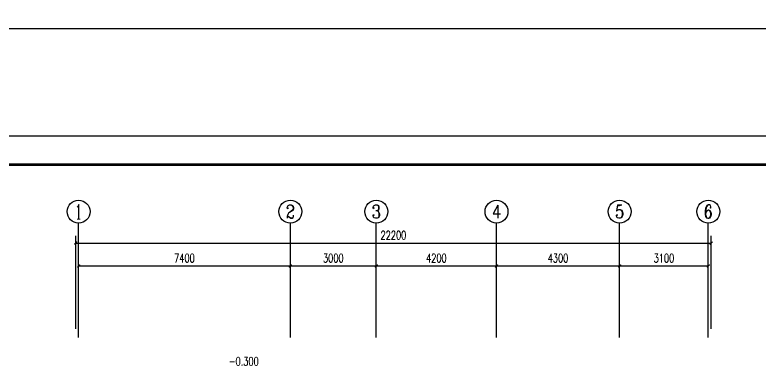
# Model space of a CAD drawing. Extents: x 6250600 to 6678662, y -692028 to -290561.
# Drawn here: x 6348061 to 6374093, y -569737 to -557426 of the extents above; entities that cross this region are included whole.
import ezdxf
from ezdxf.enums import TextEntityAlignment as Align

# ---------------------------------------------------------------- set-up
doc = ezdxf.new("R2010")
doc.units = 0
doc.header["$LTSCALE"] = 1000
doc.header["$MEASUREMENT"] = 0
doc.layers.get('0').update_dxf_attribs({"linetype": 'CONTINUOUS'})
doc.layers.get('Defpoints').update_dxf_attribs({"linetype": 'CONTINUOUS'})
for name, color, linetype in [('AXIS_TEXT', 7, 'CONTINUOUS'), ('PUB_TITLE', 4, 'CONTINUOUS'), ('建筑底图', 251, 'CONTINUOUS')]:
    doc.layers.add(name, color=color, linetype=linetype)
doc.styles.add('_TCH_AXIS', font='COMPLEX', dxfattribs={"bigfont": 'GBCBIG'})
doc.styles.add('_TCH_DIM', font='SIMPLEX', dxfattribs={"bigfont": 'GBCBIG'})
doc.styles.add('_TCH_DIM_T3', font='SIMPLEX', dxfattribs={"width": 0.705882, "bigfont": 'GBCBIG'})
doc.styles.add('COMPLEX', font='COMPLEX')
doc.dimstyles.new('_TCH_ARCH&&100', dxfattribs={"dimtxt": 297.5, "dimasz": 100, "dimexe": 250, "dimexo": 300, "dimgap": 126.25, "dimtad": 1, "dimdec": 0, "dimzin": 0, "dimdsep": 46, "dimtxsty": '_TCH_DIM_T3', "dimblk": 'ARCHTICK', "dimcen": 0.09, "dimclrt": 7, "dimazin": 2, "dimtfac": 1, "dimtdec": 0, "dimtix": 1, "dimtmove": 2, "dimatfit": 3, "dimfxl": 0, "dimtolj": 1, "dimtzin": 0, "dimarcsym": 0})

# ---------------------------------------------------------------- blocks, each defined once
blk = doc.blocks.new('_ArchTick')
at = {"color": 0, "linetype": 'ByBlock', "const_width": 0.4}
blk.add_lwpolyline([(-0.5, -0.5), (0.5, 0.5)], dxfattribs=at)
blk = doc.blocks.new('*D631')
at = {"layer": 'Defpoints', "color": 0, "transparency": 16777216}
for p in [(6372384, -565403), (6350184, -568703), (6372384, -568703)]:
    blk.add_point(p, dxfattribs=at)
at = {"layer": '建筑底图', "color": 0, "lineweight": -2, "transparency": 16777216}
for p, q in [((6350184, -568403), (6350184, -565153)), ((6372384, -568403), (6372384, -565153)), ((6350184, -565403), (6372384, -565403))]:
    blk.add_line(p, q, dxfattribs=at)
at = {"layer": '建筑底图', "color": 0, "lineweight": -2, "transparency": 16777216, "xscale": 100, "yscale": 100, "zscale": 100, "rotation": 180}
blk.add_blockref('_ArchTick', (6350184, -565403), dxfattribs=at)
at = {"layer": '建筑底图', "color": 0, "lineweight": -2, "transparency": 16777216, "xscale": 100, "yscale": 100, "zscale": 100}
blk.add_blockref('_ArchTick', (6372384, -565403), dxfattribs=at)
at = {"layer": '建筑底图', "color": 7, "transparency": 16777216, "insert": (6361284, -565128), "char_height": 297.5, "attachment_point": 5, "style": '_TCH_DIM_T3'}
blk.add_mtext('\\A1;22200', dxfattribs=at)
blk = doc.blocks.new('*D632')
at = {"layer": 'Defpoints', "color": 0, "transparency": 16777216}
for p in [(6357684, -566203), (6350284, -568703), (6357684, -568703)]:
    blk.add_point(p, dxfattribs=at)
at = {"layer": '建筑底图', "color": 0, "lineweight": -2, "transparency": 16777216}
for p, q in [((6350284, -568403), (6350284, -565953)), ((6357684, -568403), (6357684, -565953)), ((6350284, -566203), (6357684, -566203))]:
    blk.add_line(p, q, dxfattribs=at)
at = {"layer": '建筑底图', "color": 0, "lineweight": -2, "transparency": 16777216, "xscale": 100, "yscale": 100, "zscale": 100, "rotation": 180}
blk.add_blockref('_ArchTick', (6350284, -566203), dxfattribs=at)
at = {"layer": '建筑底图', "color": 0, "lineweight": -2, "transparency": 16777216, "xscale": 100, "yscale": 100, "zscale": 100}
blk.add_blockref('_ArchTick', (6357684, -566203), dxfattribs=at)
at = {"layer": '建筑底图', "color": 7, "transparency": 16777216, "insert": (6353984, -565928), "char_height": 297.5, "attachment_point": 5, "style": '_TCH_DIM_T3'}
blk.add_mtext('\\A1;7400', dxfattribs=at)
blk = doc.blocks.new('*D633')
at = {"layer": 'Defpoints', "color": 0, "transparency": 16777216}
for p in [(6360684, -566203), (6357684, -568703), (6360684, -568703)]:
    blk.add_point(p, dxfattribs=at)
at = {"layer": '建筑底图', "color": 0, "lineweight": -2, "transparency": 16777216}
for p, q in [((6357684, -568403), (6357684, -565953)), ((6360684, -568403), (6360684, -565953)), ((6357684, -566203), (6360684, -566203))]:
    blk.add_line(p, q, dxfattribs=at)
at = {"layer": '建筑底图', "color": 0, "lineweight": -2, "transparency": 16777216, "xscale": 100, "yscale": 100, "zscale": 100, "rotation": 180}
blk.add_blockref('_ArchTick', (6357684, -566203), dxfattribs=at)
at = {"layer": '建筑底图', "color": 0, "lineweight": -2, "transparency": 16777216, "xscale": 100, "yscale": 100, "zscale": 100}
blk.add_blockref('_ArchTick', (6360684, -566203), dxfattribs=at)
at = {"layer": '建筑底图', "color": 7, "transparency": 16777216, "insert": (6359184, -565928), "char_height": 297.5, "attachment_point": 5, "style": '_TCH_DIM_T3'}
blk.add_mtext('\\A1;3000', dxfattribs=at)
blk = doc.blocks.new('*D634')
at = {"layer": 'Defpoints', "color": 0, "transparency": 16777216}
for p in [(6364884, -566203), (6360684, -568703), (6364884, -568703)]:
    blk.add_point(p, dxfattribs=at)
at = {"layer": '建筑底图', "color": 0, "lineweight": -2, "transparency": 16777216}
for p, q in [((6360684, -568403), (6360684, -565953)), ((6364884, -568403), (6364884, -565953)), ((6360684, -566203), (6364884, -566203))]:
    blk.add_line(p, q, dxfattribs=at)
at = {"layer": '建筑底图', "color": 0, "lineweight": -2, "transparency": 16777216, "xscale": 100, "yscale": 100, "zscale": 100, "rotation": 180}
blk.add_blockref('_ArchTick', (6360684, -566203), dxfattribs=at)
at = {"layer": '建筑底图', "color": 0, "lineweight": -2, "transparency": 16777216, "xscale": 100, "yscale": 100, "zscale": 100}
blk.add_blockref('_ArchTick', (6364884, -566203), dxfattribs=at)
at = {"layer": '建筑底图', "color": 7, "transparency": 16777216, "insert": (6362784, -565928), "char_height": 297.5, "attachment_point": 5, "style": '_TCH_DIM_T3'}
blk.add_mtext('\\A1;4200', dxfattribs=at)
blk = doc.blocks.new('*D635')
at = {"layer": 'Defpoints', "color": 0, "transparency": 16777216}
for p in [(6369184, -566203), (6364884, -568703), (6369184, -568703)]:
    blk.add_point(p, dxfattribs=at)
at = {"layer": '建筑底图', "color": 0, "lineweight": -2, "transparency": 16777216}
for p, q in [((6364884, -568403), (6364884, -565953)), ((6369184, -568403), (6369184, -565953)), ((6364884, -566203), (6369184, -566203))]:
    blk.add_line(p, q, dxfattribs=at)
at = {"layer": '建筑底图', "color": 0, "lineweight": -2, "transparency": 16777216, "xscale": 100, "yscale": 100, "zscale": 100, "rotation": 180}
blk.add_blockref('_ArchTick', (6364884, -566203), dxfattribs=at)
at = {"layer": '建筑底图', "color": 0, "lineweight": -2, "transparency": 16777216, "xscale": 100, "yscale": 100, "zscale": 100}
blk.add_blockref('_ArchTick', (6369184, -566203), dxfattribs=at)
at = {"layer": '建筑底图', "color": 7, "transparency": 16777216, "insert": (6367034, -565928), "char_height": 297.5, "attachment_point": 5, "style": '_TCH_DIM_T3'}
blk.add_mtext('\\A1;4300', dxfattribs=at)
blk = doc.blocks.new('*D636')
at = {"layer": 'Defpoints', "color": 0, "transparency": 16777216}
for p in [(6372284, -566203), (6369184, -568703), (6372284, -568703)]:
    blk.add_point(p, dxfattribs=at)
at = {"layer": '建筑底图', "color": 0, "lineweight": -2, "transparency": 16777216}
for p, q in [((6369184, -568403), (6369184, -565953)), ((6372284, -568403), (6372284, -565953)), ((6369184, -566203), (6372284, -566203))]:
    blk.add_line(p, q, dxfattribs=at)
at = {"layer": '建筑底图', "color": 0, "lineweight": -2, "transparency": 16777216, "xscale": 100, "yscale": 100, "zscale": 100, "rotation": 180}
blk.add_blockref('_ArchTick', (6369184, -566203), dxfattribs=at)
at = {"layer": '建筑底图', "color": 0, "lineweight": -2, "transparency": 16777216, "xscale": 100, "yscale": 100, "zscale": 100}
blk.add_blockref('_ArchTick', (6372284, -566203), dxfattribs=at)
at = {"layer": '建筑底图', "color": 7, "transparency": 16777216, "insert": (6370734, -565928), "char_height": 297.5, "attachment_point": 5, "style": '_TCH_DIM_T3'}
blk.add_mtext('\\A1;3100', dxfattribs=at)
blk = doc.blocks.new('_AXISO')
blk.add_circle((0, 0), 0.5)
at = {"layer": 'AXIS_TEXT', "style": 'COMPLEX', "width": 1.041667}
blk.add_attdef('A', text='', height=0.56, dxfattribs=at).set_placement((-0.25, -0.28), (0.25, -0.28), align=Align.FIT)

msp = doc.modelspace()

# ---------------------------------------------------------------- linework, layer by layer
at = {"layer": 'PUB_TITLE', "color": 4}
for points in [[(6331719.6, -557900.9), (6391119.6, -557900.9), (6391119.6, -515900.9), (6331719.6, -515900.9)], [(6331719.6, -603660.1), (6391119.6, -603660.1), (6391119.6, -561660.1), (6331719.6, -561660.1)]]:
    msp.add_lwpolyline(points, close=True, dxfattribs=at)
at = {"layer": 'PUB_TITLE', "color": 4, "const_width": 100}
msp.add_lwpolyline([(6334219.6, -602660.1), (6390119.6, -602660.1), (6390119.6, -562660.1), (6334219.6, -562660.1)], close=True, dxfattribs=at)
at = {"layer": '建筑底图'}
for p, q in [((6350284.5, -568702.9), (6350284.5, -564702.9)), ((6357684.5, -568702.9), (6357684.5, -564702.9)), ((6360684.5, -568702.9), (6360684.5, -564702.9)), ((6364884.5, -568702.9), (6364884.5, -564702.9)), ((6369184.5, -568702.9), (6369184.5, -564702.9)), ((6372284.5, -568702.9), (6372284.5, -564702.9))]:
    msp.add_line(p, q, dxfattribs=at)

# ---------------------------------------------------------------- block references
ref = msp.add_blockref('_AXISO', (6350284.5, -564302.9), dxfattribs=dict(at, xscale=800, yscale=800, zscale=800))
ref.add_attrib('A', '1', dxfattribs={"layer": 'AXIS_TEXT', "color": 0, "height": 514.7, "style": '_TCH_AXIS'}).set_placement((6350174.2, -564560.3), (6350394.8, -564560.3), align=Align.FIT)
ref = msp.add_blockref('_AXISO', (6357684.5, -564302.9), dxfattribs=dict(at, xscale=800, yscale=800, zscale=800))
ref.add_attrib('A', '2', dxfattribs={"layer": 'AXIS_TEXT', "color": 0, "height": 465.9, "style": '_TCH_AXIS'}).set_placement((6357529.2, -564535.9), (6357839.8, -564535.9), align=Align.FIT)
ref = msp.add_blockref('_AXISO', (6360684.5, -564302.9), dxfattribs=dict(at, xscale=800, yscale=800, zscale=800))
ref.add_attrib('A', '3', dxfattribs={"layer": 'AXIS_TEXT', "color": 0, "height": 465.9, "style": '_TCH_AXIS'}).set_placement((6360529.2, -564535.9), (6360839.8, -564535.9), align=Align.FIT)
ref = msp.add_blockref('_AXISO', (6364884.5, -564302.9), dxfattribs=dict(at, xscale=800, yscale=800, zscale=800))
ref.add_attrib('A', '4', dxfattribs={"layer": 'AXIS_TEXT', "color": 0, "height": 445.4, "style": '_TCH_AXIS'}).set_placement((6364714.8, -564525.7), (6365054.2, -564525.7), align=Align.FIT)
ref = msp.add_blockref('_AXISO', (6369184.5, -564302.9), dxfattribs=dict(at, xscale=800, yscale=800, zscale=800))
ref.add_attrib('A', '5', dxfattribs={"layer": 'AXIS_TEXT', "color": 0, "height": 465.9, "style": '_TCH_AXIS'}).set_placement((6369029.2, -564535.9), (6369339.8, -564535.9), align=Align.FIT)
ref = msp.add_blockref('_AXISO', (6372284.5, -564302.9), dxfattribs=dict(at, xscale=800, yscale=800, zscale=800))
ref.add_attrib('A', '6', dxfattribs={"layer": 'AXIS_TEXT', "color": 0, "height": 465.9, "style": '_TCH_AXIS'}).set_placement((6372129.2, -564535.9), (6372439.8, -564535.9), align=Align.FIT)

# ---------------------------------------------------------------- texts
at = {"layer": '建筑底图', "style": '_TCH_DIM', "width": 0.705882}
msp.add_text('-0.300', height=297.5, dxfattribs=at).set_placement((6355534.6, -569684.5))

# ---------------------------------------------------------------- dimensions: what is measured, and where the dimension line sits
at = {"layer": '建筑底图'}
for p1, p2, distance, picture, middle in [((6350184.5, -568702.9), (6372384.5, -568702.9), 3300, '*D631', (6361284.5, -565127.9)), ((6350284.5, -568702.9), (6357684.5, -568702.9), 2500, '*D632', (6353984.5, -565927.9)), ((6357684.5, -568702.9), (6360684.5, -568702.9), 2500, '*D633', (6359184.5, -565927.9)), ((6360684.5, -568702.9), (6364884.5, -568702.9), 2500, '*D634', (6362784.5, -565927.9)), ((6364884.5, -568702.9), (6369184.5, -568702.9), 2500, '*D635', (6367034.5, -565927.9)), ((6369184.5, -568702.9), (6372284.5, -568702.9), 2500, '*D636', (6370734.5, -565927.9))]:
    dim = msp.add_aligned_dim(p1=p1, p2=p2, distance=distance, dimstyle='_TCH_ARCH&&100', dxfattribs=at)
    dim.commit()
    dim.dimension.update_dxf_attribs({"geometry": picture, "text_midpoint": middle})

doc.saveas('drawing.dxf')
